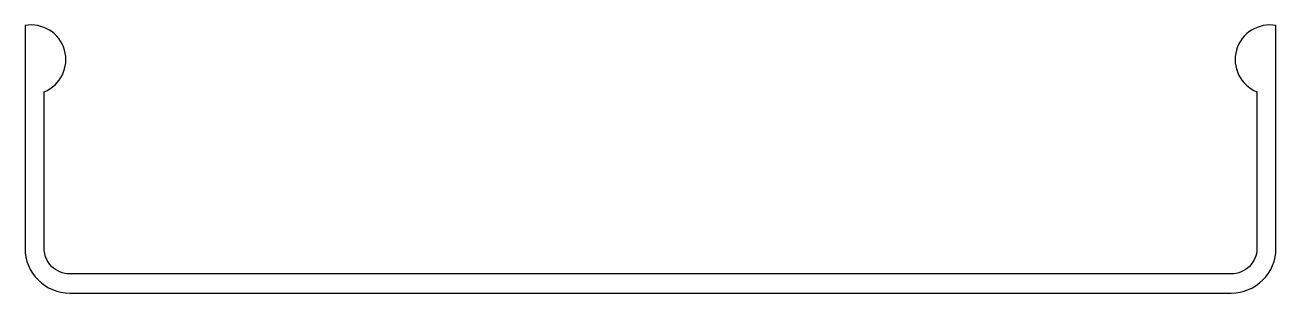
# Model space of a CAD drawing. Extents: x 363.6 to 461.6, y 683 to 704.1.
import ezdxf

# ---------------------------------------------------------------- set-up
doc = ezdxf.new("R2010")
doc.units = 0
doc.layers.get('0').update_dxf_attribs({"linetype": 'CONTINUOUS'})

msp = doc.modelspace()

# ---------------------------------------------------------------- linework, layer by layer
at = {"color": 7}
msp.add_lwpolyline([(458.115, 683.014, 0.414214), (461.615, 686.514), (461.615, 704.014, 0.901743), (460.115, 698.814), (460.115, 686.514, -0.414214), (458.115, 684.514), (412.615, 684.514), (367.115, 684.514, -0.414214), (365.115, 686.514), (365.115, 698.814, 0.901743), (363.615, 704.014), (363.615, 686.514, 0.414214), (367.115, 683.014), (412.615, 683.014)], format="xyb", close=True, dxfattribs=at)

doc.saveas('drawing.dxf')
